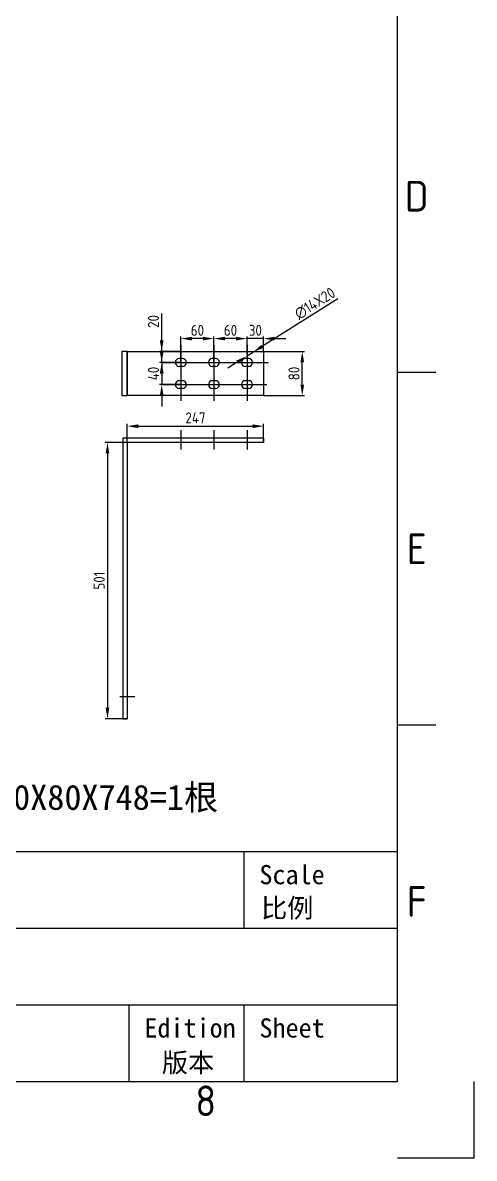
# Model space of a CAD drawing. Extents: x 619634 to 631942, y -3666 to 10046.
# Drawn here: x 624408 to 625226, y 5918 to 7977 of the extents above; entities that cross this region are included whole.
import ezdxf
from ezdxf.enums import TextEntityAlignment as Align

# ---------------------------------------------------------------- set-up
doc = ezdxf.new("R2010")
doc.units = 0
doc.header["$LTSCALE"] = 1000
doc.header["$MEASUREMENT"] = 0
doc.header["$PDMODE"] = 35
doc.layers.get('0').update_dxf_attribs({"linetype": 'CONTINUOUS'})
doc.layers.get('Defpoints').update_dxf_attribs({"linetype": 'CONTINUOUS'})
for name, color, linetype in [('1-文字1', 7, 'CONTINUOUS'), ('FRAME050', 6, 'CONTINUOUS'), ('FRAME070', 5, 'CONTINUOUS'), ('FRAME200', 8, 'CONTINUOUS'), ('标注', 3, 'CONTINUOUS')]:
    doc.layers.add(name, color=color, linetype=linetype)
doc.styles.add('ISOCP', font='isocp.shx')
doc.styles.get("Standard").update_dxf_attribs({"font": 'GBENOR', "bigfont": 'GBCBIG'})
doc.styles.add('STYLE2', font='', dxfattribs={"height": 7})
doc.styles.get('STYLE2').set_extended_font_data('SimSun')
doc.dimstyles.new('ISO-25', dxfattribs={"dimtxt": 2.5, "dimasz": 2.5, "dimexe": 1.25, "dimexo": 0.625, "dimtad": 1, "dimtxsty": 'Standard', "dimcen": 2.5, "dimadec": 0, "dimazin": 0, "dimtfac": 1, "dimtmove": 0, "dimatfit": 3, "dimfxl": 1, "dimarcsym": 0})

# ---------------------------------------------------------------- blocks, each defined once
blk = doc.blocks.new('*D823')
at = {"layer": 'Defpoints', "color": 0}
for p in [(624813.6, 7372.1), (624825.5, 7379.6)]:
    blk.add_point(p, dxfattribs=at)
at = {"layer": '标注', "color": 0, "lineweight": -2}
for p, q in [((624979.3, 7476.5), (624842.4, 7390.3)), ((624813.6, 7372.1), (624825.5, 7379.6)), ((624796.7, 7361.5), (624779.8, 7350.8))]:
    blk.add_line(p, q, dxfattribs=at)
at = {"layer": '标注', "color": 0}
for points in [[(624840.6, 7393.1), (624844.2, 7387.4), (624825.5, 7379.6)], [(624794.9, 7364.3), (624798.5, 7358.7), (624813.6, 7372.1)]]:
    blk.add_solid(points, dxfattribs=at)
at = {"layer": '标注', "color": 0, "insert": (624937.5, 7467.9), "char_height": 20, "attachment_point": 5, "rotation": 32.2215}
blk.add_mtext('∅14X20', dxfattribs=at)
blk = doc.blocks.new('*D824')
at = {"layer": 'Defpoints', "color": 0}
for p in [(624844.6, 7245.4), (624597.6, 7216), (624844.6, 7216)]:
    blk.add_point(p, dxfattribs=at)
at = {"layer": '标注', "color": 0, "lineweight": -2}
for p, q in [((624597.6, 7216), (624597.6, 7249.4)), ((624844.6, 7216), (624844.6, 7249.4)), ((624617.6, 7245.4), (624824.6, 7245.4))]:
    blk.add_line(p, q, dxfattribs=at)
at = {"layer": '标注', "color": 0}
for points in [[(624617.6, 7248.7), (624617.6, 7242), (624597.6, 7245.4)], [(624824.6, 7248.7), (624824.6, 7242), (624844.6, 7245.4)]]:
    blk.add_solid(points, dxfattribs=at)
at = {"layer": '标注', "color": 0, "insert": (624721.1, 7260.4), "char_height": 20, "attachment_point": 5}
blk.add_mtext('247', dxfattribs=at)
blk = doc.blocks.new('*D825')
at = {"layer": 'Defpoints', "color": 0}
for p in [(624597.6, 7216), (624561.7, 6715), (624597.6, 6715)]:
    blk.add_point(p, dxfattribs=at)
at = {"layer": '标注', "color": 0, "lineweight": -2}
for p, q in [((624597.6, 7216), (624557.7, 7216)), ((624561.7, 7196), (624561.7, 6735)), ((624597.6, 6715), (624557.7, 6715))]:
    blk.add_line(p, q, dxfattribs=at)
at = {"layer": '标注', "color": 0}
for points in [[(624558.3, 7196), (624565, 7196), (624561.7, 7216)], [(624558.3, 6735), (624565, 6735), (624561.7, 6715)]]:
    blk.add_solid(points, dxfattribs=at)
at = {"layer": '标注', "color": 0, "insert": (624546.7, 6965.5), "char_height": 20, "attachment_point": 5, "rotation": 90}
blk.add_mtext('501', dxfattribs=at)
blk = doc.blocks.new('*D826')
at = {"layer": 'Defpoints', "color": 0}
for p in [(624814.6, 7404.2), (624814.6, 7380.9), (624844.6, 7378.2)]:
    blk.add_point(p, dxfattribs=at)
at = {"layer": '标注', "color": 0, "lineweight": -2}
for p, q in [((624794.6, 7404.2), (624774.6, 7404.2)), ((624814.6, 7380.9), (624814.6, 7408.2)), ((624844.6, 7404.2), (624814.6, 7404.2)), ((624844.6, 7378.2), (624844.6, 7408.2)), ((624864.6, 7404.2), (624884.6, 7404.2))]:
    blk.add_line(p, q, dxfattribs=at)
at = {"layer": '标注', "color": 0}
for points in [[(624794.6, 7407.5), (624794.6, 7400.9), (624814.6, 7404.2)], [(624864.6, 7407.5), (624864.6, 7400.9), (624844.6, 7404.2)]]:
    blk.add_solid(points, dxfattribs=at)
at = {"layer": '标注', "color": 0, "insert": (624829.6, 7419.2), "char_height": 20, "attachment_point": 5}
blk.add_mtext('30', dxfattribs=at)
blk = doc.blocks.new('*D827')
at = {"layer": 'Defpoints', "color": 0}
for p in [(624754.6, 7404.2), (624814.6, 7375.9), (624754.6, 7360.9)]:
    blk.add_point(p, dxfattribs=at)
at = {"layer": '标注', "color": 0, "lineweight": -2}
for p, q in [((624754.6, 7360.9), (624754.6, 7408.2)), ((624794.6, 7404.2), (624774.6, 7404.2)), ((624814.6, 7375.9), (624814.6, 7408.2))]:
    blk.add_line(p, q, dxfattribs=at)
at = {"layer": '标注', "color": 0}
for points in [[(624774.6, 7407.5), (624774.6, 7400.9), (624754.6, 7404.2)], [(624794.6, 7407.5), (624794.6, 7400.9), (624814.6, 7404.2)]]:
    blk.add_solid(points, dxfattribs=at)
at = {"layer": '标注', "color": 0, "insert": (624784.6, 7419.2), "char_height": 20, "attachment_point": 5}
blk.add_mtext('60', dxfattribs=at)
blk = doc.blocks.new('*D828')
at = {"layer": 'Defpoints', "color": 0}
for p in [(624694.6, 7404.2), (624694.6, 7360.9), (624754.6, 7360.9)]:
    blk.add_point(p, dxfattribs=at)
at = {"layer": '标注', "color": 0, "lineweight": -2}
for p, q in [((624694.6, 7360.9), (624694.6, 7408.2)), ((624734.6, 7404.2), (624714.6, 7404.2)), ((624754.6, 7360.9), (624754.6, 7408.2))]:
    blk.add_line(p, q, dxfattribs=at)
at = {"layer": '标注', "color": 0}
for points in [[(624714.6, 7407.5), (624714.6, 7400.9), (624694.6, 7404.2)], [(624734.6, 7407.5), (624734.6, 7400.9), (624754.6, 7404.2)]]:
    blk.add_solid(points, dxfattribs=at)
at = {"layer": '标注', "color": 0, "insert": (624724.6, 7419.2), "char_height": 20, "attachment_point": 5}
blk.add_mtext('60', dxfattribs=at)
blk = doc.blocks.new('*D829')
at = {"layer": 'Defpoints', "color": 0}
for p in [(624694.6, 7360.9), (624660, 7320.9), (624694.6, 7320.9)]:
    blk.add_point(p, dxfattribs=at)
at = {"layer": '标注', "color": 0, "lineweight": -2}
for p, q in [((624660, 7380.9), (624660, 7400.9)), ((624694.6, 7360.9), (624656, 7360.9)), ((624660, 7360.9), (624660, 7320.9)), ((624694.6, 7320.9), (624656, 7320.9)), ((624660, 7300.9), (624660, 7280.9))]:
    blk.add_line(p, q, dxfattribs=at)
at = {"layer": '标注', "color": 0}
for points in [[(624656.6, 7380.9), (624663.3, 7380.9), (624660, 7360.9)], [(624656.6, 7300.9), (624663.3, 7300.9), (624660, 7320.9)]]:
    blk.add_solid(points, dxfattribs=at)
at = {"layer": '标注', "color": 0, "insert": (624645, 7340.9), "char_height": 20, "attachment_point": 5, "rotation": 90}
blk.add_mtext('40', dxfattribs=at)
blk = doc.blocks.new('*D830')
at = {"layer": 'Defpoints', "color": 0}
for p in [(624660, 7380.9), (624694.6, 7380.9), (624694.6, 7360.9)]:
    blk.add_point(p, dxfattribs=at)
at = {"layer": '标注', "color": 0, "lineweight": -2}
for p, q in [((624660, 7400.9), (624660, 7449.6)), ((624694.6, 7380.9), (624656, 7380.9)), ((624660, 7360.9), (624660, 7380.9)), ((624694.6, 7360.9), (624656, 7360.9)), ((624660, 7340.9), (624660, 7320.9))]:
    blk.add_line(p, q, dxfattribs=at)
at = {"layer": '标注', "color": 0}
for points in [[(624656.6, 7400.9), (624663.3, 7400.9), (624660, 7380.9)], [(624656.6, 7340.9), (624663.3, 7340.9), (624660, 7360.9)]]:
    blk.add_solid(points, dxfattribs=at)
at = {"layer": '标注', "color": 0, "insert": (624645, 7435.3), "char_height": 20, "attachment_point": 5, "rotation": 90}
blk.add_mtext('20', dxfattribs=at)
blk = doc.blocks.new('*D836')
at = {"layer": 'Defpoints', "color": 0}
for p in [(624844.6, 7380.9), (624914.6, 7380.9), (624844.6, 7300.9)]:
    blk.add_point(p, dxfattribs=at)
at = {"layer": '标注', "color": 0, "lineweight": -2}
for p, q in [((624844.6, 7380.9), (624918.6, 7380.9)), ((624914.6, 7320.9), (624914.6, 7360.9)), ((624844.6, 7300.9), (624918.6, 7300.9))]:
    blk.add_line(p, q, dxfattribs=at)
at = {"layer": '标注', "color": 0}
for points in [[(624911.3, 7360.9), (624918, 7360.9), (624914.6, 7380.9)], [(624911.3, 7320.9), (624918, 7320.9), (624914.6, 7300.9)]]:
    blk.add_solid(points, dxfattribs=at)
at = {"layer": '标注', "color": 0, "insert": (624899.6, 7340.9), "char_height": 20, "attachment_point": 5, "rotation": 90}
blk.add_mtext('80', dxfattribs=at)

msp = doc.modelspace()

# ---------------------------------------------------------------- linework, layer by layer
at = {"layer": 'FRAME050'}
for p, q in [((625156.704, 7342.709), (625087.206, 7342.709)), ((625156.704, 6703.327), (625087.206, 6703.327))]:
    msp.add_line(p, q, dxfattribs=at)
at = {"layer": 'FRAME070'}
for p, q in [((625087.206, 6056.996), (625087.206, 9907.185)), ((622273.037, 6473.984), (625087.206, 6473.984)), ((624809.214, 6334.988), (624809.214, 6473.984)), ((622273.037, 6334.988), (625087.206, 6334.988)), ((623454.503, 6195.992), (625087.206, 6195.992)), ((624600.72, 6056.996), (624600.72, 6195.992)), ((624809.214, 6056.996), (624809.214, 6195.992)), ((619773.351, 6056.996), (625087.206, 6056.996))]:
    msp.add_line(p, q, dxfattribs=at)
at = {"layer": 'FRAME200'}
for q in [(625226.202, 6056.996), (625087.206, 5918)]:
    msp.add_line((625226.202, 5918), q, dxfattribs=at)
at = {"layer": '标注', "color": 0}
for p, q in [((624694.559, 7393.073), (624694.559, 7291.176)), ((624754.559, 7393.073), (624754.559, 7291.176)), ((624814.559, 7393.073), (624814.559, 7291.176)), ((624587.559, 7380.868), (624587.559, 7300.868)), ((624587.559, 7380.868), (624587.559, 7300.868)), ((624587.559, 7380.868), (624587.559, 7300.868)), ((624587.559, 7380.868), (624587.559, 7300.868)), ((624597.559, 7380.868), (624587.559, 7380.868)), ((624587.559, 7380.868), (624587.559, 7300.868)), ((624597.559, 7380.868), (624597.559, 7300.868)), ((624597.559, 7380.868), (624844.559, 7380.868)), ((624597.559, 7300.868), (624597.559, 7380.868)), ((624844.559, 7380.868), (624844.559, 7300.868)), ((624659.954, 7360.868), (624853.478, 7360.868)), ((624697.559, 7367.868), (624691.559, 7367.868)), ((624697.559, 7353.868), (624691.559, 7353.868)), ((624757.559, 7367.868), (624751.559, 7367.868)), ((624757.559, 7353.868), (624751.559, 7353.868)), ((624817.559, 7367.868), (624811.559, 7367.868)), ((624817.559, 7353.868), (624811.559, 7353.868)), ((624659.778, 7320.868), (624850.374, 7320.868)), ((624697.559, 7327.868), (624691.559, 7327.868)), ((624697.559, 7313.868), (624691.559, 7313.868)), ((624757.559, 7327.868), (624751.559, 7327.868)), ((624757.559, 7313.868), (624751.559, 7313.868)), ((624817.559, 7327.868), (624811.559, 7327.868)), ((624817.559, 7313.868), (624811.559, 7313.868)), ((624587.559, 7300.868), (624597.559, 7300.868)), ((624587.559, 7300.868), (624597.559, 7300.868)), ((624844.559, 7300.868), (624597.559, 7300.868)), ((624694.559, 7238.096), (624694.559, 7202.981)), ((624754.559, 7238.096), (624754.559, 7202.981)), ((624814.559, 7238.096), (624814.559, 7202.981)), ((624844.559, 7223.957), (624589.559, 7223.957)), ((624589.559, 7223.957), (624589.559, 6714.957)), ((624844.559, 7215.957), (624597.559, 7215.957)), ((624597.559, 7215.957), (624597.559, 6714.957)), ((624844.559, 7223.957), (624844.559, 7215.957)), ((624611.403, 6754.957), (624583.88, 6754.957)), ((624609.141, 6754.957), (624586.141, 6754.957)), ((624589.559, 6714.957), (624597.559, 6714.957))]:
    msp.add_line(p, q, dxfattribs=at)
for centre, start, end in [((624691.559, 7360.868), 90, 270), ((624697.559, 7360.868), 270, 90), ((624751.559, 7360.868), 90, 270), ((624757.559, 7360.868), 270, 90), ((624811.559, 7360.868), 90, 270), ((624817.559, 7360.868), 270, 90), ((624691.559, 7320.868), 90, 270), ((624697.559, 7320.868), 270, 90), ((624751.559, 7320.868), 90, 270), ((624757.559, 7320.868), 270, 90), ((624811.559, 7320.868), 90, 270), ((624817.559, 7320.868), 270, 90)]:
    msp.add_arc(centre, 7, start, end, dxfattribs=at)

# ---------------------------------------------------------------- texts
at = {"color": 7, "style": 'STYLE2'}
for s, p in [('Scale', (624837.013, 6432.285)), ('Edition', (624628.519, 6154.293)), ('Sheet', (624837.013, 6154.293))]:
    msp.add_text(s, height=34.749, dxfattribs=at).set_placement(p, align=Align.MIDDLE_LEFT)
for tag, p, s in [('比例', (624840.002, 6354.324), ''), ('版本', (624660.191, 6074.083), '1')]:
    msp.add_attdef(tag, p, s, height=34.749, dxfattribs=at)
at = {"layer": '1-文字1', "color": 0, "style": 'STYLE2'}
msp.add_text('TMY 10X80X748=1根', height=45.4896, dxfattribs=at).set_placement((624236.061, 6549.78))
at = {"layer": 'FRAME050', "style": 'ISOCP'}
for s, p in [('D', (625121.955, 7662.4)), ('E', (625121.955, 7023.018)), ('F', (625121.955, 6383.637)), ('8', (624739.716, 6022.247))]:
    msp.add_text(s, height=55.598, dxfattribs=at).set_placement(p, align=Align.MIDDLE)

# ---------------------------------------------------------------- dimensions: what is measured, and where the dimension line sits
at = {"layer": '标注', "color": 0}
dim = msp.add_diameter_dim_2p(p1=(624813.637, 7372.135), p2=(624825.481, 7379.6), text='<>X20', dimstyle='ISO-25', override={"dimscale": 8, "dimexe": 0.5, "dimexo": 0, "dimdec": 0, "dimtdec": 0}, dxfattribs=at)
dim.commit()
dim.dimension.update_dxf_attribs({"geometry": '*D823', "text_midpoint": (624945.45, 7455.211), "dimtype": 163})
for base, p1, p2, picture, middle in [((624659.954, 7380.868), (624694.559, 7360.868), (624694.559, 7380.868), '*D830', (624644.954, 7435.252)), ((624659.954, 7320.868), (624694.559, 7360.868), (624694.559, 7320.868), '*D829', (624644.954, 7340.868)), ((624914.647, 7380.868), (624844.559, 7300.868), (624844.559, 7380.868), '*D836', (624899.647, 7340.868)), ((624561.671, 6714.957), (624597.559, 7215.957), (624597.559, 6714.957), '*D825', (624546.671, 6965.457))]:
    dim = msp.add_linear_dim(base=base, p1=p1, p2=p2, angle=90, dimstyle='ISO-25', override={"dimscale": 8, "dimexe": 0.5, "dimexo": 0, "dimdec": 0, "dimtdec": 0}, dxfattribs=at)
    dim.commit()
    dim.dimension.update_dxf_attribs({"geometry": picture, "text_midpoint": middle})
for base, p1, p2, picture, middle in [((624694.559, 7404.189), (624754.559, 7360.868), (624694.559, 7360.868), '*D828', (624724.559, 7419.189)), ((624754.559, 7404.189), (624814.559, 7375.938), (624754.559, 7360.868), '*D827', (624784.559, 7419.189)), ((624814.559, 7404.189), (624844.559, 7378.174), (624814.559, 7380.938), '*D826', (624829.559, 7419.189)), ((624844.559, 7245.353), (624597.559, 7215.957), (624844.559, 7215.957), '*D824', (624721.059, 7260.353))]:
    dim = msp.add_linear_dim(base=base, p1=p1, p2=p2, dimstyle='ISO-25', override={"dimscale": 8, "dimexe": 0.5, "dimexo": 0, "dimdec": 0, "dimtdec": 0}, dxfattribs=at)
    dim.commit()
    dim.dimension.update_dxf_attribs({"geometry": picture, "text_midpoint": middle})

doc.saveas('drawing.dxf')
